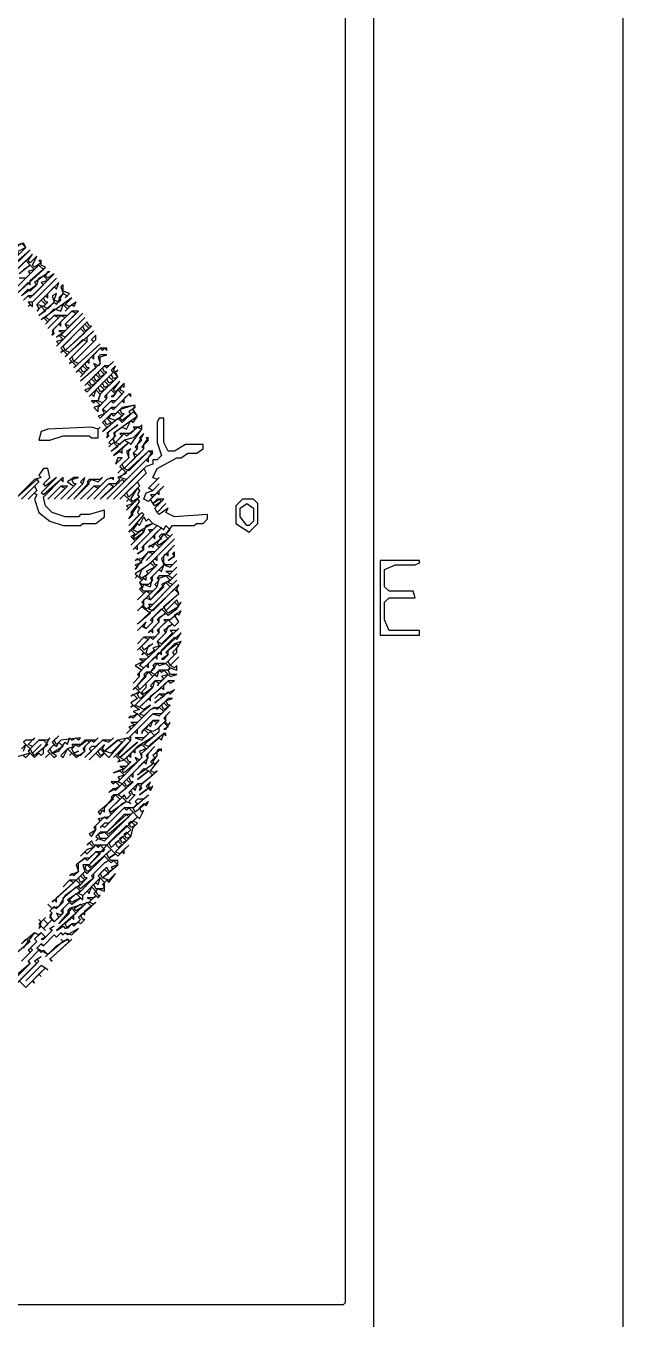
# Model space of a CAD drawing. Header units: millimetres. Extents: x 0 to 421, y 0 to 297.
# Drawn here: x 403.29 to 420.62, y 57.12 to 94.63 of the extents above; entities that cross this region are included whole.
import ezdxf

# ---------------------------------------------------------------- set-up
doc = ezdxf.new("R2010")
doc.units = ezdxf.units.MM
doc.layers.add('PAGE', color=8, linetype='Continuous')
doc.layers.add('PDF_TRACE', color=7, linetype='Continuous')

msp = doc.modelspace()

# ---------------------------------------------------------------- linework, layer by layer
at = {"layer": 'PAGE'}
msp.add_lwpolyline([(0, 0), (420.624, 0), (420.624, 296.672), (0, 296.672)], close=True, dxfattribs=at)
at = {"layer": 'PDF_TRACE'}
for points in [[(412.559, 148.4), (412.559, 57.595), (412.496, 57.531), (232.981, 57.531)], [(413.385, 54.737), (413.385, 101.346), (413.448, 101.41), (418.02, 101.41), (418.084, 101.473), (418.084, 101.727), (418.02, 101.791), (413.448, 101.791), (413.385, 101.854), (413.385, 123.635), (413.321, 123.698), (413.321, 126.429), (413.385, 126.492), (413.385, 148.4)], [(402.971, 86.995), (403.669, 87.694), (403.796, 87.567), (403.034, 86.868), (403.352, 87.186), (403.415, 87.122), (403.415, 87.249), (403.86, 87.63), (403.733, 87.694), (403.733, 87.821), (403.669, 87.821), (403.733, 87.757), (403.542, 87.63), (403.479, 87.694), (403.606, 87.948), (403.415, 87.757), (403.352, 87.821), (403.479, 88.011), (402.907, 87.44)], [(402.971, 87.503), (403.288, 87.821), (403.415, 87.694), (403.098, 87.44)], [(403.225, 87.567), (403.415, 87.694), (403.542, 87.567), (403.352, 87.503), (403.415, 87.44), (403.288, 87.313), (403.098, 87.313)], [(403.225, 73.47), (403.288, 73.406), (403.415, 73.533), (403.542, 73.406), (403.669, 73.533), (403.733, 73.47), (403.796, 73.533), (403.796, 73.66), (403.987, 73.978), (403.923, 73.914), (403.669, 73.914), (403.479, 73.724), (403.352, 73.787), (403.542, 73.978), (403.479, 73.914), (403.288, 73.914), (403.225, 73.851), (403.288, 73.787), (403.161, 73.66)], [(403.225, 73.597), (403.288, 73.787), (403.415, 73.66), (403.352, 73.597), (403.415, 73.533), (402.971, 73.406)], [(403.034, 67.056), (403.415, 67.437), (403.352, 67.501), (403.669, 67.818), (403.733, 67.755), (403.796, 67.818), (403.923, 67.691), (403.86, 67.628), (404.177, 67.945), (404.495, 68.136), (404.558, 68.072), (403.987, 67.564), (404.05, 67.501), (403.987, 67.564), (404.622, 68.136), (404.558, 68.072), (404.495, 68.136), (404.368, 68.072), (404.304, 68.136), (404.368, 68.072), (403.923, 67.691), (403.606, 67.882), (403.733, 68.009), (403.796, 67.945), (404.114, 68.263), (404.177, 68.199), (404.304, 68.326), (404.368, 68.263), (404.431, 68.326), (404.622, 68.263), (404.812, 68.453), (404.495, 68.263), (404.431, 68.326), (404.368, 68.263), (404.304, 68.326), (404.177, 68.199), (404.114, 68.263), (403.796, 67.945), (403.733, 68.009), (403.606, 67.882), (403.669, 67.818), (403.352, 67.501), (403.415, 67.437), (402.971, 67.056)], [(403.161, 67.501), (403.479, 67.818), (403.415, 67.882), (403.606, 68.072), (403.542, 68.136), (403.733, 68.326), (403.86, 68.199), (403.733, 68.136), (403.796, 68.136), (404.05, 68.39), (403.987, 68.453), (404.114, 68.517), (403.987, 68.453), (404.05, 68.39), (403.86, 68.199), (403.733, 68.326), (403.669, 68.263), (403.542, 68.326), (403.161, 68.009)], [(403.225, 67.882), (403.542, 68.326), (403.669, 68.263), (403.542, 68.136), (403.606, 68.072), (403.352, 67.818), (403.415, 67.755), (403.161, 67.501)], [(403.161, 68.009), (403.288, 68.136), (403.415, 68.072), (403.034, 67.755)], [(403.225, 66.802), (403.288, 66.739), (403.479, 66.929), (403.542, 66.866), (403.479, 66.929), (403.669, 67.12), (403.733, 67.056), (403.669, 67.12), (403.86, 67.31), (403.923, 67.247), (403.733, 67.374), (403.288, 66.929), (403.733, 67.374), (403.86, 67.31), (403.288, 66.739), (403.098, 66.929), (403.669, 67.501), (403.606, 67.564), (403.733, 67.628), (403.542, 67.501), (403.606, 67.437), (403.034, 66.866)]]:
    msp.add_lwpolyline(points, dxfattribs=at)
for points in [[(403.225, 88.329), (403.034, 88.265), (402.844, 88.075), (402.907, 88.011), (402.717, 87.884), (402.907, 88.011), (402.907, 88.138), (403.161, 88.329), (403.288, 88.202), (403.034, 88.075), (403.098, 88.011), (402.844, 87.757), (402.717, 87.757), (402.907, 87.63), (402.526, 87.376), (402.653, 87.503), (402.78, 87.376), (402.653, 87.249), (402.78, 87.376), (402.78, 87.503), (403.415, 88.138), (402.907, 87.694), (402.844, 87.757), (403.288, 88.202)], [(404.114, 87.44), (403.923, 87.313), (403.86, 87.376), (403.923, 87.503), (403.987, 87.503), (403.542, 87.186), (403.606, 87.122), (403.161, 86.805), (403.352, 86.995), (403.415, 86.932), (403.606, 87.122), (403.669, 87.313), (403.796, 87.376), (403.923, 87.249), (403.733, 87.186), (403.796, 87.122), (403.479, 86.805), (403.352, 86.805), (403.225, 86.678), (403.352, 86.805), (403.415, 86.741)], [(404.177, 87.313), (403.479, 86.614), (403.352, 86.614), (403.415, 86.551), (403.352, 86.487), (403.415, 86.551), (403.479, 86.487), (403.479, 86.614)], [(404.368, 87.122), (404.304, 87.059), (404.368, 86.868), (404.241, 86.741), (404.304, 86.678), (404.241, 86.614), (404.114, 86.678), (404.177, 86.868), (404.05, 86.805), (404.114, 86.614), (403.923, 86.424), (403.796, 86.487), (403.923, 86.614), (403.86, 86.614), (403.796, 86.741), (403.86, 86.805), (403.923, 86.741), (403.923, 86.868), (404.114, 87.059), (404.177, 86.995), (404.241, 87.186), (403.606, 86.551), (403.669, 86.424), (403.606, 86.36), (403.733, 86.487), (403.86, 86.36), (403.669, 86.233), (404.114, 86.614), (404.177, 86.551), (404.368, 86.868), (404.495, 86.805), (404.431, 86.741), (404.558, 86.868), (404.368, 86.932)], [(403.606, 86.551), (403.733, 86.678), (403.86, 86.551), (403.796, 86.487)], [(404.622, 86.741), (403.733, 86.106), (403.796, 86.17), (403.923, 86.043), (403.86, 85.979), (404.114, 86.233), (404.241, 86.17), (403.923, 85.852), (404.304, 86.233), (404.431, 86.17), (404.05, 85.789), (404.114, 85.725), (404.05, 85.662), (404.114, 85.852), (404.241, 85.979), (404.304, 85.916), (404.304, 86.043), (404.622, 86.36), (404.749, 86.297), (404.431, 85.979), (404.495, 85.852), (404.431, 85.789), (404.241, 85.789), (404.368, 85.725), (404.177, 85.598), (404.241, 85.662), (404.368, 85.535), (404.177, 85.471), (404.241, 85.408), (404.177, 85.344), (405.003, 86.17), (404.431, 85.598), (404.304, 85.662), (404.939, 86.297), (404.558, 85.916), (404.431, 85.979), (404.812, 86.36), (404.622, 86.36), (404.495, 86.233), (404.114, 86.233), (403.987, 86.106), (403.86, 86.17), (404.114, 86.424), (404.304, 86.36), (404.368, 86.551), (404.495, 86.424), (404.431, 86.36), (404.622, 86.551), (404.685, 86.487), (404.749, 86.614), (404.558, 86.487), (404.431, 86.551)], [(405.066, 86.043), (404.304, 85.281), (404.368, 85.217), (404.304, 85.154), (404.368, 85.217), (404.495, 85.09), (404.431, 85.027), (404.939, 85.535), (405.066, 85.471), (404.558, 84.963), (404.622, 84.9), (404.558, 84.836), (404.622, 84.9), (404.749, 84.773), (404.685, 84.709), (405.447, 85.408), (404.812, 84.836), (404.685, 84.9), (405.32, 85.535), (405.32, 85.662), (405.193, 85.535), (405.257, 85.471), (404.685, 84.9), (404.622, 85.027), (405.066, 85.471), (405.066, 85.598), (405.257, 85.789), (404.558, 85.154), (404.431, 85.217), (405.193, 85.916), (405.13, 85.916)], [(404.939, 85.916), (405.003, 85.979), (405.13, 85.852), (405.003, 85.789)], [(404.876, 85.852), (405.003, 85.725), (404.431, 85.217), (404.368, 85.344)], [(405.638, 85.281), (405.447, 85.281), (404.749, 84.582), (404.812, 84.646), (404.939, 84.519), (404.876, 84.455), (405.13, 84.709), (405.066, 84.709), (405.003, 84.836), (405.066, 84.9), (405.13, 84.836), (405.13, 84.963), (405.193, 85.027), (405.257, 84.963), (405.257, 85.09), (405.447, 85.281), (405.511, 85.217), (405.574, 85.281), (405.638, 85.217)], [(405.638, 85.09), (405.447, 85.09), (405.384, 85.027), (405.447, 84.836), (405.384, 84.773), (405.257, 84.836), (405.32, 84.709), (404.876, 84.328), (405.447, 84.836), (405.447, 85.027)], [(405.828, 84.9), (405.701, 84.773), (405.574, 84.773), (405.003, 84.201), (405.066, 84.265), (405.193, 84.138), (405.003, 84.074), (405.066, 84.011), (405.638, 84.582), (405.574, 84.582), (405.511, 84.709), (405.574, 84.773), (405.638, 84.709)], [(404.876, 84.709), (404.939, 84.773), (405.066, 84.646), (404.939, 84.582)], [(405.892, 84.773), (405.765, 84.646), (405.828, 84.582), (405.13, 83.884), (405.193, 83.947), (405.257, 83.884), (405.32, 84.074), (405.447, 83.947), (405.384, 83.757), (405.193, 83.757), (405.257, 83.693), (405.32, 83.757), (405.447, 83.63), (405.257, 83.566), (405.384, 83.439), (405.384, 83.566), (405.638, 83.82), (405.638, 83.947), (405.765, 84.074), (405.892, 83.947), (405.765, 83.884), (405.828, 83.884), (405.955, 84.074), (406.082, 83.947), (405.892, 83.757), (405.765, 83.757), (405.511, 83.503), (405.574, 83.376), (405.384, 83.312), (405.447, 83.249), (405.765, 83.566), (405.828, 83.503), (406.082, 83.757), (406.146, 83.693), (406.146, 83.82), (406.273, 83.947), (406.336, 83.884), (406.336, 83.947), (406.273, 83.947), (405.892, 83.566), (405.765, 83.566), (405.638, 83.439), (405.511, 83.503), (405.765, 83.757), (405.828, 83.693), (406.146, 84.011), (406.019, 84.074), (406.082, 84.201), (406.146, 84.138), (406.146, 84.265), (405.892, 84.011), (405.828, 84.074), (406.019, 84.328), (405.574, 83.884), (405.638, 83.82), (405.511, 83.693), (405.384, 83.757), (405.447, 83.947), (405.955, 84.455), (405.892, 84.582), (405.955, 84.646), (405.892, 84.582), (405.828, 84.646)], [(405.257, 84.455), (405.32, 84.519), (405.447, 84.392), (405.32, 84.328)], [(405.384, 84.582), (405.447, 84.646), (405.574, 84.519), (405.447, 84.455)], [(405.638, 84.392), (405.701, 84.455), (405.828, 84.328), (405.701, 84.265)], [(405.765, 84.519), (405.828, 84.582), (405.955, 84.455), (405.828, 84.392)], [(405.13, 84.328), (405.193, 84.392), (405.32, 84.265), (405.193, 84.201)], [(405.384, 84.138), (405.447, 84.201), (405.574, 84.074), (405.447, 84.011)], [(405.511, 84.265), (405.574, 84.328), (405.701, 84.201), (405.574, 84.138)], [(406.463, 83.63), (406.082, 83.566), (405.892, 83.376), (405.765, 83.376), (405.511, 83.122), (405.638, 82.995), (405.511, 82.868), (405.955, 83.249), (406.082, 83.122), (406.4, 83.439), (406.527, 83.312), (405.828, 82.804), (405.892, 82.741), (405.701, 82.55), (405.765, 82.487), (405.701, 82.423), (405.828, 82.55), (405.955, 82.423), (405.765, 82.296), (406.146, 82.614), (406.273, 82.55), (405.828, 82.169), (406.019, 82.296), (406.082, 82.233), (406.082, 82.36), (406.273, 82.55), (406.336, 82.487), (406.654, 82.931), (406.654, 83.058), (406.59, 82.995), (406.4, 82.995), (406.463, 82.931), (406.336, 82.804), (406.019, 82.804), (406.082, 82.741), (405.892, 82.55), (405.828, 82.614), (405.892, 82.868), (406.082, 82.995), (406.209, 82.931), (406.336, 83.185), (406.4, 83.122), (406.527, 83.312), (406.4, 83.503)], [(406.082, 83.312), (405.892, 83.185), (405.701, 83.249), (405.765, 83.376), (405.828, 83.312), (405.955, 83.439)], [(406.4, 83.63), (406.463, 83.566), (406.273, 83.439), (406.336, 83.376), (406.082, 83.185), (406.019, 83.249), (406.146, 83.376), (406.082, 83.376), (406.019, 83.503)], [(403.669, 82.614), (403.987, 82.614), (404.368, 82.741), (405.13, 82.741), (405.193, 82.677), (405.384, 82.677), (405.384, 82.931), (405.447, 82.995), (405.384, 82.931), (405.193, 82.995), (403.923, 82.931), (403.733, 82.868)], [(405.574, 83.185), (405.638, 83.249), (405.765, 83.122), (405.638, 83.058)], [(405.955, 83.058), (405.638, 82.804), (405.701, 82.741), (405.638, 82.677), (405.701, 82.868)], [(407.289, 83.249), (407.162, 83.249), (407.098, 83.122), (407.098, 82.55), (407.225, 82.169), (407.098, 82.042), (406.971, 82.042), (406.971, 81.915), (406.781, 81.852), (405.828, 80.899), (406.717, 81.788), (406.781, 81.661), (406.019, 80.899), (406.146, 81.026), (406.273, 80.899), (406.209, 80.836), (406.273, 80.899), (406.4, 80.772), (406.209, 80.709), (406.273, 80.645), (406.209, 80.582), (406.527, 80.899), (406.59, 80.836), (406.336, 80.518), (406.4, 80.455), (406.273, 80.328), (406.527, 80.709), (406.59, 80.645), (406.527, 80.518), (406.59, 80.455), (406.273, 80.137), (406.654, 80.518), (406.717, 80.455), (406.273, 79.947), (406.336, 80.01), (406.463, 79.883), (406.336, 79.82), (406.463, 79.693), (406.336, 79.566), (406.717, 79.947), (406.781, 80.137), (406.971, 80.201), (407.098, 80.137), (406.971, 80.01), (406.844, 80.01), (406.908, 79.947), (406.4, 79.439), (406.463, 79.502), (406.527, 79.439), (406.527, 79.566), (407.098, 80.137), (407.225, 80.074), (406.654, 79.502), (406.717, 79.439), (406.527, 79.312), (406.717, 79.439), (406.717, 79.566), (406.971, 79.82), (407.035, 79.756), (407.035, 79.883), (407.225, 80.074), (407.289, 80.01), (407.352, 80.137), (407.479, 80.01), (407.352, 79.883), (407.225, 79.883), (407.162, 79.82), (407.225, 79.756), (406.844, 79.502), (406.908, 79.566), (406.971, 79.502), (407.035, 79.629), (407.162, 79.502), (407.035, 79.375), (406.844, 79.375), (406.654, 79.185), (406.463, 79.121), (406.527, 79.185), (406.654, 79.058), (406.463, 78.994), (406.527, 78.931), (406.463, 78.867), (406.844, 79.375), (406.971, 79.312), (406.781, 79.121), (407.543, 79.883), (407.479, 79.82), (407.352, 79.883), (407.543, 80.137), (408.178, 80.137), (408.241, 80.201), (408.432, 80.201), (408.559, 80.328), (408.559, 80.455), (407.606, 80.391), (407.352, 80.518), (407.416, 80.645), (407.162, 80.455), (407.098, 80.518), (407.352, 80.772), (407.098, 80.518), (407.035, 80.645), (407.289, 80.899), (407.098, 80.899), (406.971, 80.772), (406.908, 80.899), (407.098, 81.09), (407.162, 81.026), (407.162, 81.153), (407.289, 81.28), (407.035, 81.026), (406.908, 81.026), (406.971, 80.963), (406.844, 80.836), (406.717, 80.899), (406.781, 81.09), (406.971, 81.153), (407.162, 81.344), (406.971, 81.153), (406.844, 81.217), (407.162, 81.534), (407.098, 81.471), (406.971, 81.534), (407.098, 81.788), (407.67, 82.106), (407.797, 82.106), (407.987, 82.233), (408.241, 82.233), (408.432, 82.36), (408.432, 82.487), (407.924, 82.487), (407.606, 82.296), (407.416, 82.296), (407.289, 82.55)], [(406.654, 82.931), (406.4, 82.677), (406.146, 82.614), (406.019, 82.487), (405.892, 82.55), (406.146, 82.804), (406.209, 82.741), (406.527, 82.995)], [(406.717, 82.804), (406.59, 82.677), (406.654, 82.614), (406.463, 82.423), (406.527, 82.36), (406.4, 82.233), (406.463, 82.106), (406.146, 81.788), (406.082, 81.915), (406.273, 82.106), (406.273, 82.296), (406.336, 82.36), (406.209, 82.296), (406.273, 82.106), (406.019, 81.852), (406.082, 81.788), (405.955, 81.661), (406.082, 81.788), (406.209, 81.661), (405.955, 81.534), (406.019, 81.471), (405.892, 81.344), (405.701, 81.344), (405.257, 80.899), (405.701, 81.344), (405.828, 81.28), (405.447, 80.899), (406.082, 81.471), (406.146, 81.407), (405.638, 80.899), (406.781, 82.042), (406.844, 81.979), (406.844, 82.106), (406.971, 82.296), (406.844, 82.296), (406.273, 81.725), (406.146, 81.788), (406.717, 82.36), (406.717, 82.487), (406.844, 82.677), (406.781, 82.677), (406.844, 82.614), (406.654, 82.423), (406.717, 82.36), (406.527, 82.169), (406.4, 82.233), (406.527, 82.36), (406.527, 82.487)], [(406.971, 82.233), (406.209, 81.471), (406.019, 81.534), (406.844, 82.296)], [(402.971, 80.899), (403.606, 81.471), (403.669, 81.407), (403.161, 80.899), (403.542, 81.28), (403.606, 81.153), (403.352, 80.899), (403.542, 81.09), (403.606, 81.026), (403.542, 80.899), (403.669, 80.518), (403.987, 80.264), (404.368, 80.137), (404.876, 80.137), (404.939, 80.201), (405.32, 80.201), (405.574, 80.391), (405.574, 80.582), (405.13, 80.455), (404.876, 80.455), (404.812, 80.391), (404.431, 80.391), (404.05, 80.518), (403.86, 80.709), (403.796, 80.963), (404.304, 81.471), (404.368, 81.407), (404.368, 81.534), (403.796, 81.026), (403.733, 81.09), (404.177, 81.534), (403.86, 81.28), (403.796, 81.344), (403.987, 81.534), (403.923, 81.788), (403.796, 81.788), (403.669, 81.598), (403.733, 81.534), (403.542, 81.471)], [(406.082, 82.106), (405.955, 82.106), (405.892, 81.915)], [(404.812, 81.534), (404.685, 81.534), (404.495, 81.407), (404.685, 81.28), (404.304, 80.899), (404.749, 81.344), (404.685, 81.344), (404.622, 81.471)], [(405.003, 81.534), (404.876, 81.407), (404.939, 81.344), (404.495, 80.899), (404.939, 81.344)], [(405.511, 81.534), (405.447, 81.471), (405.13, 81.471), (405.066, 81.407), (405.13, 81.344), (404.685, 80.899), (405.193, 81.471), (405.384, 81.407)], [(405.828, 81.534), (405.638, 81.471), (405.447, 81.28), (405.257, 81.28), (404.876, 80.899), (405.257, 81.28), (405.384, 81.217), (405.066, 80.899), (405.638, 81.471), (405.765, 81.534), (405.828, 81.471)], [(406.527, 81.407), (406.59, 81.28), (406.273, 80.963), (406.209, 81.09)], [(404.495, 81.28), (404.304, 81.28), (403.923, 80.899), (404.304, 81.28), (404.431, 81.217), (404.114, 80.899)], [(406.527, 81.217), (406.59, 81.153), (406.527, 81.026), (406.59, 80.963), (406.4, 80.836), (406.336, 80.899)], [(407.162, 80.899), (407.225, 80.836), (407.035, 80.709), (406.971, 80.772)], [(409.575, 80.899), (409.384, 80.709), (409.384, 80.201), (409.765, 79.947), (410.019, 80.201), (410.019, 80.772), (409.892, 80.899)], [(409.702, 80.772), (409.892, 80.645), (409.892, 80.264), (409.765, 80.137), (409.702, 80.137), (409.511, 80.391), (409.511, 80.645)], [(406.971, 80.201), (406.527, 79.947), (406.4, 80.01), (406.527, 80.201), (406.59, 80.137), (406.717, 80.391), (406.781, 80.264), (406.844, 80.328)], [(406.654, 80.01), (406.717, 79.947), (406.463, 79.756), (406.4, 79.82)], [(407.606, 79.756), (406.844, 78.994), (406.463, 78.74), (406.527, 78.677), (406.463, 78.613), (406.527, 78.677), (406.654, 78.55), (406.59, 78.486), (406.654, 78.359), (406.59, 78.296), (406.717, 78.169), (406.527, 77.978), (406.781, 78.232), (406.908, 78.169), (406.654, 77.915), (406.717, 77.851), (406.527, 77.661), (406.654, 77.788), (406.908, 77.597), (406.527, 77.28), (407.606, 78.296), (407.733, 78.169), (406.908, 77.407), (406.971, 77.343), (406.781, 77.153), (406.717, 77.216), (406.781, 77.343), (406.527, 77.089), (406.654, 77.216), (406.781, 77.153), (406.971, 77.343), (406.971, 77.47), (407.225, 77.724), (407.352, 77.597), (407.098, 77.407), (407.162, 77.343), (406.844, 77.026), (406.908, 77.089), (406.971, 77.026), (406.971, 77.153), (407.162, 77.343), (407.162, 77.47), (407.352, 77.597), (407.416, 77.534), (407.67, 77.724), (407.797, 77.915), (407.733, 77.851), (407.67, 77.978), (407.352, 77.661), (407.289, 77.788), (407.733, 78.169), (407.67, 78.296), (407.733, 78.423), (406.971, 77.661), (406.844, 77.724), (407.67, 78.55), (407.543, 78.423), (407.416, 78.486), (407.67, 78.74), (407.543, 78.613), (407.416, 78.677), (407.67, 78.931), (407.543, 78.804), (407.352, 78.804), (407.479, 78.74), (407.416, 78.677), (407.162, 78.677), (407.098, 78.613), (407.162, 78.55), (407.035, 78.423), (407.098, 78.359), (406.971, 78.232), (406.717, 78.232), (406.654, 78.296), (406.717, 78.423), (406.908, 78.359), (406.971, 78.677), (407.162, 78.867), (407.225, 78.804), (407.289, 78.994), (407.479, 78.931), (407.67, 79.121), (407.543, 78.994), (407.352, 78.994), (407.289, 79.058), (407.289, 79.248), (407.352, 79.312), (407.416, 79.248), (407.416, 79.375), (407.606, 79.566), (407.225, 79.185), (407.289, 78.994), (406.908, 78.613), (406.971, 78.55), (406.844, 78.423), (406.654, 78.423), (406.59, 78.486), (406.717, 78.613), (406.781, 78.55), (406.781, 78.677), (407.098, 78.994), (407.035, 78.994), (406.971, 79.121), (407.035, 79.185), (407.098, 79.121), (407.098, 79.248)], [(407.289, 79.883), (407.416, 79.756), (407.162, 79.566), (407.098, 79.629)], [(407.606, 79.375), (407.543, 79.312), (407.606, 79.248), (407.416, 79.121), (407.606, 79.248)], [(406.908, 79.058), (407.035, 78.931), (406.781, 78.804), (406.844, 78.74), (406.654, 78.613), (406.59, 78.677), (406.654, 78.867)], [(413.575, 79.121), (413.575, 76.962), (414.718, 76.962), (414.718, 77.089), (413.829, 77.089), (413.702, 77.407), (413.702, 77.915), (413.829, 78.042), (414.591, 78.042), (414.528, 78.232), (413.829, 78.232), (413.702, 78.359), (413.702, 78.867), (414.02, 78.994), (414.591, 78.994), (414.718, 79.058), (414.718, 79.121)], [(407.352, 78.486), (407.479, 78.359), (406.971, 77.851), (406.844, 77.851), (406.908, 77.788), (406.781, 77.724), (406.717, 77.788), (406.717, 77.978), (406.781, 78.042), (406.908, 77.978)], [(407.352, 78.677), (407.479, 78.55), (407.225, 78.423), (407.289, 78.359), (406.908, 77.978), (406.844, 78.105), (407.098, 78.359), (407.162, 78.613)], [(407.797, 77.661), (407.479, 77.407), (407.289, 77.407), (407.352, 77.343), (407.098, 77.089), (407.162, 77.026), (407.035, 76.899), (406.717, 76.899), (406.527, 76.708), (406.717, 76.899), (406.844, 76.835), (406.527, 76.518), (406.59, 76.581), (406.717, 76.454), (406.654, 76.391), (406.717, 76.454), (406.844, 76.327), (406.781, 76.264), (406.59, 76.264), (406.717, 76.2), (406.463, 76.073), (406.654, 75.946), (406.527, 75.819), (406.59, 75.756), (406.4, 75.565), (406.59, 75.756), (406.59, 75.883), (406.781, 76.073), (406.844, 76.01), (406.844, 76.137), (407.035, 76.327), (407.098, 76.264), (407.098, 76.391), (407.162, 76.454), (407.225, 76.391), (407.225, 76.518), (407.606, 76.899), (407.67, 76.835), (407.797, 77.026), (406.717, 76.01), (406.59, 76.073), (407.733, 77.153), (407.67, 77.089), (407.479, 77.089), (407.543, 77.026), (407.225, 76.708), (407.098, 76.772), (407.352, 77.026), (407.416, 77.216), (407.543, 77.28), (407.606, 77.216), (407.733, 77.343), (407.606, 77.534), (407.67, 77.597), (407.733, 77.534)], [(407.606, 77.915), (407.733, 77.788), (407.416, 77.597), (407.352, 77.661)], [(407.416, 77.407), (407.543, 77.28), (407.289, 77.089), (407.352, 77.026), (407.098, 76.772), (407.162, 76.645), (406.971, 76.581), (407.035, 76.518), (406.844, 76.391), (406.781, 76.454), (406.844, 76.645), (406.971, 76.708), (406.717, 76.518), (406.654, 76.645), (406.908, 76.899), (406.971, 76.835), (407.162, 77.026), (407.162, 77.153)], [(407.797, 76.772), (407.606, 76.708), (407.352, 76.454), (407.416, 76.391), (407.225, 76.264), (407.289, 76.264), (407.416, 76.391), (407.416, 76.518), (407.67, 76.708), (407.733, 76.645), (407.543, 76.454), (407.606, 76.391), (407.352, 76.137), (407.035, 76.137), (406.971, 76.073), (407.035, 76.01), (406.908, 75.883), (406.781, 75.883), (406.717, 75.819), (406.781, 75.756), (406.4, 75.375), (406.463, 75.438), (406.59, 75.311), (406.336, 75.184), (406.4, 75.248), (406.527, 75.121), (406.336, 74.994), (406.4, 74.93), (406.336, 74.867), (406.4, 74.93), (406.59, 74.803), (406.4, 74.74), (406.527, 74.676), (406.273, 74.549), (406.336, 74.613), (406.4, 74.549), (406.527, 74.676), (406.654, 74.549), (406.527, 74.422), (406.336, 74.422), (406.463, 74.359), (406.273, 74.295), (406.336, 74.232), (406.209, 74.105), (406.908, 74.803), (407.035, 74.867), (407.098, 74.803), (407.162, 74.867), (407.289, 74.74), (407.225, 74.676), (406.971, 74.676), (406.273, 73.978), (405.955, 73.914), (405.574, 73.597), (405.511, 73.66), (405.574, 73.787), (405.13, 73.343), (405.32, 73.533), (405.447, 73.406), (405.574, 73.533), (405.701, 73.406), (406.209, 73.978), (406.336, 73.914), (405.828, 73.406), (405.892, 73.47), (406.019, 73.343), (405.955, 73.279), (406.146, 73.343), (406.273, 73.216), (406.209, 73.152), (406.019, 73.152), (406.146, 73.089), (405.828, 72.962), (406.019, 73.025), (406.146, 72.898), (405.955, 72.835), (406.019, 72.771), (405.955, 72.708), (405.765, 72.708), (405.828, 72.644), (405.892, 72.708), (406.019, 72.581), (405.701, 72.39), (405.828, 72.517), (405.892, 72.454), (406.082, 72.644), (406.209, 72.517), (405.955, 72.327), (405.828, 72.327), (405.765, 72.263), (405.828, 72.2), (405.384, 71.819), (405.447, 71.755), (405.511, 71.882), (405.574, 71.819), (405.574, 71.946), (405.892, 72.327), (406.019, 72.2), (405.701, 71.882), (405.765, 71.755), (405.701, 71.692), (405.384, 71.628), (405.447, 71.565), (405.257, 71.374), (405.32, 71.311), (405.13, 71.184), (405.193, 71.12), (405.32, 71.311), (405.32, 71.438), (405.574, 71.692), (405.638, 71.628), (406.082, 72.073), (406.209, 72.136), (406.336, 72.073), (406.273, 72.136), (406.463, 72.327), (406.4, 72.327), (406.336, 72.454), (406.4, 72.517), (406.463, 72.454), (406.527, 72.644), (406.654, 72.517), (406.59, 72.454), (406.654, 72.644), (407.098, 73.025), (407.035, 72.962), (406.908, 73.025), (407.162, 73.343), (407.035, 73.216), (406.971, 73.279), (407.098, 73.47), (407.098, 73.597), (407.162, 73.66), (407.225, 73.597), (407.225, 73.66), (406.971, 73.47), (407.035, 73.406), (406.908, 73.279), (406.971, 73.216), (406.527, 72.898), (406.717, 73.089), (406.844, 73.025), (406.527, 72.771), (406.844, 73.025), (406.971, 72.898), (406.654, 72.644), (406.527, 72.644), (406.273, 72.39), (406.336, 72.327), (406.209, 72.2), (406.146, 72.327), (406.082, 72.263), (405.955, 72.327), (406.4, 72.708), (406.336, 72.708), (406.273, 72.835), (406.336, 72.898), (406.4, 72.835), (406.4, 72.962), (406.717, 73.279), (406.781, 73.216), (406.844, 73.533), (407.035, 73.724), (406.781, 73.47), (406.844, 73.406), (406.082, 72.644), (405.955, 72.708), (406.654, 73.406), (406.654, 73.533), (407.162, 73.978), (407.225, 73.914), (407.289, 74.105), (407.352, 74.041), (407.352, 74.105), (407.289, 74.105), (406.844, 73.724), (406.717, 73.787), (407.162, 74.168), (407.162, 74.295), (407.289, 74.422), (407.416, 74.295), (407.289, 74.232), (407.352, 74.232), (407.479, 74.422), (407.416, 74.359), (407.352, 74.422), (407.352, 74.613), (407.479, 74.74), (407.289, 74.549), (407.352, 74.486), (407.098, 74.232), (406.971, 74.168), (406.781, 74.232), (406.844, 74.359), (406.908, 74.295), (406.971, 74.486), (407.098, 74.422), (407.035, 74.359), (407.162, 74.486), (406.971, 74.486), (406.654, 74.168), (406.654, 74.105), (406.717, 74.232), (406.844, 74.105), (406.717, 73.978), (406.463, 73.978), (406.654, 73.914), (406.908, 74.168), (407.035, 74.041), (406.527, 73.724), (406.146, 73.343), (406.019, 73.406), (406.527, 73.851), (406.019, 73.406), (405.955, 73.47), (406.336, 73.914), (406.336, 74.041), (406.463, 74.168), (406.527, 74.105), (406.527, 74.232), (406.971, 74.676), (407.162, 74.613), (407.479, 74.93), (407.416, 74.93), (407.352, 75.057), (407.543, 75.121), (407.416, 75.121), (407.162, 74.867), (406.908, 74.803), (406.717, 74.613), (406.59, 74.676), (406.908, 74.93), (406.717, 74.803), (406.59, 74.867), (406.844, 75.121), (406.908, 75.057), (406.908, 75.184), (407.225, 75.438), (407.289, 75.375), (407.289, 75.502), (407.416, 75.629), (407.479, 75.565), (407.606, 75.629), (407.416, 75.629), (406.59, 74.867), (406.463, 74.93), (406.971, 75.438), (407.035, 75.629), (407.162, 75.565), (407.098, 75.502), (407.416, 75.819), (407.479, 75.756), (407.67, 75.819), (407.479, 75.819), (407.416, 75.946), (407.479, 76.01), (407.67, 75.946), (407.67, 76.073), (407.606, 76.01), (407.479, 76.073), (407.733, 76.327), (407.479, 76.073), (407.416, 76.2), (407.67, 76.454), (407.67, 76.581)], [(406.844, 75.883), (406.971, 75.756), (406.59, 75.375), (406.527, 75.502)], [(407.289, 75.946), (407.416, 75.819), (407.225, 75.756), (407.289, 75.692), (407.225, 75.629), (407.035, 75.629), (406.908, 75.502), (406.971, 75.438), (406.717, 75.248), (406.654, 75.311), (406.781, 75.438), (406.781, 75.565), (407.035, 75.819), (407.098, 75.756), (407.162, 75.946), (407.225, 75.883)], [(406.908, 75.883), (407.098, 76.137), (407.162, 76.073), (407.352, 76.137), (407.479, 76.01), (407.416, 75.946), (407.162, 75.946), (407.035, 75.819)], [(406.527, 75.248), (406.59, 75.311), (406.717, 75.184), (406.59, 75.121)], [(407.606, 75.375), (407.352, 75.248), (407.162, 75.248), (407.035, 75.121), (407.162, 75.248), (407.289, 75.184), (407.035, 74.994), (407.416, 75.311), (407.479, 75.248)], [(407.225, 74.93), (407.289, 74.994), (407.416, 74.867), (407.289, 74.803)], [(403.796, 73.914), (403.923, 73.787), (403.542, 73.47), (403.479, 73.533), (403.733, 73.787), (403.479, 73.533), (403.415, 73.66), (403.669, 73.914)], [(404.876, 73.978), (404.304, 73.914), (404.177, 73.787), (404.114, 73.914), (404.241, 74.041), (404.05, 73.851), (404.114, 73.787), (403.923, 73.597), (403.987, 73.533), (403.86, 73.406), (403.987, 73.533), (404.114, 73.406), (404.177, 73.47), (404.05, 73.533), (404.241, 73.597), (404.431, 73.851), (404.495, 73.787), (404.558, 73.978), (404.622, 73.914), (404.749, 73.978), (404.812, 73.914)], [(405.384, 73.978), (405.32, 73.914), (405.003, 73.914), (404.876, 73.787), (404.622, 73.787), (404.685, 73.724), (404.495, 73.66), (404.304, 73.47), (404.368, 73.406), (404.495, 73.66), (404.622, 73.533), (404.558, 73.47), (404.622, 73.533), (404.749, 73.406), (405.003, 73.597), (405.003, 73.724), (405.193, 73.914), (405.257, 73.851)], [(405.066, 73.914), (405.13, 73.851), (404.939, 73.66), (405.003, 73.597), (404.876, 73.47), (404.749, 73.47), (404.685, 73.533), (404.812, 73.597), (404.685, 73.533), (404.622, 73.66), (404.749, 73.787), (404.812, 73.724)], [(405.828, 73.978), (405.765, 73.914), (405.511, 73.914), (405.32, 73.724), (405.193, 73.724), (405.13, 73.66), (405.193, 73.597), (405.003, 73.406), (405.511, 73.914), (405.701, 73.851)], [(406.082, 73.851), (405.765, 73.533), (405.574, 73.597), (405.955, 73.914)], [(404.241, 73.851), (404.368, 73.724), (404.05, 73.533), (403.987, 73.66), (404.114, 73.787), (404.177, 73.724)], [(405.384, 73.597), (405.447, 73.66), (405.574, 73.533), (405.447, 73.47)], [(406.654, 73.787), (406.781, 73.66), (406.59, 73.597), (406.654, 73.406), (406.59, 73.343), (406.463, 73.406), (406.527, 73.279), (406.146, 72.962), (406.082, 73.025), (406.336, 73.279), (406.273, 73.279), (406.209, 73.406), (406.273, 73.47), (406.336, 73.406), (406.336, 73.533), (406.4, 73.597), (406.463, 73.533), (406.463, 73.66)], [(406.146, 72.708), (406.209, 72.771), (406.336, 72.644), (406.209, 72.581)], [(406.908, 72.708), (406.781, 72.581), (406.844, 72.517), (406.59, 72.327), (406.844, 72.517), (406.908, 72.454), (406.971, 72.581), (406.908, 72.517), (406.844, 72.581)], [(406.844, 72.327), (406.717, 72.2), (406.527, 72.2), (406.463, 72.136), (406.527, 72.073), (406.4, 71.946), (406.146, 71.946), (405.701, 71.501), (405.574, 71.501), (405.447, 71.374), (405.511, 71.438), (405.574, 71.374), (406.146, 71.946), (406.209, 71.882), (406.273, 71.946), (406.4, 71.819), (406.336, 71.755), (406.146, 71.755), (405.638, 71.247), (405.447, 71.247), (405.32, 71.12), (405.384, 71.057), (405.32, 70.993), (405.384, 71.057), (405.574, 70.993), (406.4, 71.819), (406.527, 71.692), (405.638, 70.866), (405.257, 70.866), (405.193, 70.993), (405.066, 70.866), (405.13, 70.93), (405.257, 70.803), (405.066, 70.739), (404.876, 70.549), (405.003, 70.676), (405.066, 70.612), (405.32, 70.866), (405.384, 70.803), (405.447, 70.866), (405.574, 70.739), (405.511, 70.676), (405.32, 70.676), (405.13, 70.485), (405.003, 70.485), (404.749, 70.295), (404.812, 70.104), (404.558, 69.977), (404.622, 70.041), (404.685, 69.977), (404.812, 70.104), (404.812, 70.358), (405.003, 70.485), (405.066, 70.422), (405.32, 70.676), (405.447, 70.612), (405.13, 70.295), (404.939, 70.295), (405.003, 70.104), (404.749, 69.85), (404.558, 69.85), (404.368, 69.66), (404.558, 69.85), (404.685, 69.787), (404.05, 69.215), (404.114, 69.279), (404.177, 69.215), (404.177, 69.342), (404.749, 69.85), (404.876, 69.723), (404.431, 69.406), (404.241, 69.088), (404.05, 69.025), (403.923, 69.152), (404.05, 69.025), (403.987, 68.961), (404.05, 68.898), (403.987, 68.834), (404.05, 68.707), (403.923, 68.58), (403.796, 68.707), (403.86, 68.771), (403.733, 68.644), (403.669, 68.707), (403.733, 68.644), (403.669, 68.453), (403.733, 68.517), (403.86, 68.39), (403.796, 68.453), (404.05, 68.707), (404.114, 68.644), (404.368, 68.898), (404.368, 69.025), (404.558, 69.215), (404.622, 69.152), (404.876, 69.342), (404.939, 69.279), (404.939, 69.406), (405.066, 69.533), (405.13, 69.469), (405.193, 69.66), (405.32, 69.533), (405.257, 69.469), (405.32, 69.406), (405.257, 69.342), (405.066, 69.342), (405.193, 69.279), (405.13, 69.215), (404.558, 69.025), (404.495, 68.961), (404.558, 68.898), (404.241, 68.58), (404.622, 69.025), (404.749, 68.898), (404.177, 68.39), (404.368, 68.517), (404.431, 68.453), (404.622, 68.58), (404.685, 68.517), (404.812, 68.644), (404.876, 68.58), (405.003, 68.707), (404.939, 68.707), (404.876, 68.834), (404.939, 68.898), (405.003, 68.834), (405.003, 68.961), (405.32, 69.215), (405.257, 69.152), (405.13, 69.215), (405.32, 69.406), (405.384, 69.342), (405.447, 69.406), (405.384, 69.406), (405.32, 69.533), (405.384, 69.596), (405.574, 69.533), (405.574, 69.787), (405.638, 69.85), (405.701, 69.787), (405.892, 70.041), (405.701, 69.85), (405.511, 69.914), (405.955, 70.295), (405.955, 70.422), (405.765, 70.422), (405.701, 70.485), (405.892, 70.612), (405.955, 70.549), (406.082, 70.676), (406.146, 70.612), (406.146, 70.739), (406.273, 70.866), (406.019, 70.612), (405.892, 70.676), (406.336, 71.12), (406.4, 71.374), (406.527, 71.501), (406.4, 71.565), (406.527, 71.692), (406.59, 71.628), (406.717, 71.882), (406.654, 71.819), (406.59, 71.946), (406.717, 72.073), (406.781, 72.009), (406.844, 72.136), (406.463, 71.819), (406.4, 71.946)], [(406.082, 72.263), (406.209, 72.136), (405.765, 71.819), (405.701, 71.882)], [(406.209, 71.755), (406.273, 71.692), (405.701, 71.184), (405.638, 71.247)], [(406.209, 71.438), (406.336, 71.311), (405.765, 70.803), (405.701, 70.93)], [(406.273, 71.501), (406.336, 71.565), (406.463, 71.438), (406.336, 71.374)], [(405.384, 71.184), (405.574, 71.247), (405.701, 71.12), (405.638, 71.057), (405.447, 71.057)], [(405.892, 70.93), (405.955, 70.993), (406.082, 70.866), (405.955, 70.803)], [(406.019, 71.057), (406.082, 71.12), (406.209, 70.993), (406.082, 70.93)], [(406.146, 71.184), (406.209, 71.247), (406.336, 71.12), (406.209, 71.057)], [(405.574, 70.549), (405.701, 70.422), (405.574, 70.358), (405.193, 69.977), (405.257, 69.914), (404.876, 69.596), (404.812, 69.66), (405.066, 69.914), (405.003, 69.914), (404.939, 70.041), (405.003, 70.104), (405.066, 70.041)], [(405.638, 70.866), (405.765, 70.739), (405.193, 70.231), (405.13, 70.295)], [(405.765, 70.739), (405.892, 70.612), (405.701, 70.485), (405.638, 70.612)], [(405.955, 70.295), (405.765, 70.231), (405.828, 70.168), (405.701, 70.104), (405.638, 70.231), (405.384, 69.977), (405.447, 69.914), (404.939, 69.406), (404.812, 69.469), (405.257, 69.914), (405.257, 70.041), (405.574, 70.358), (405.701, 70.422), (405.765, 70.358), (405.828, 70.422)], [(405.003, 70.231), (405.066, 70.295), (405.193, 70.168), (405.066, 70.104)], [(405.574, 70.168), (405.701, 70.041), (405.511, 69.914), (405.447, 70.041)], [(404.812, 69.914), (404.876, 69.977), (405.003, 69.85), (404.876, 69.787)], [(405.447, 69.914), (405.574, 69.787), (405.511, 69.723), (405.574, 69.66), (405.511, 69.596), (405.32, 69.596), (405.257, 69.723), (405.32, 69.787), (405.384, 69.723)], [(404.749, 69.66), (404.876, 69.533), (404.495, 69.279), (404.558, 69.215), (404.304, 68.961), (404.368, 68.898), (404.304, 68.834), (404.177, 68.898), (404.241, 68.771), (404.114, 68.644), (403.987, 68.771), (404.05, 68.898), (403.987, 68.961), (404.114, 69.088), (404.177, 69.025), (404.368, 69.215), (404.368, 69.342)], [(404.749, 69.469), (404.876, 69.342), (404.622, 69.215), (404.558, 69.279)], [(405.066, 69.215), (405.193, 69.088), (404.812, 68.771), (404.876, 68.707), (404.749, 68.58), (404.622, 68.58), (404.495, 68.453), (404.431, 68.58), (404.622, 68.771), (404.685, 68.707), (404.685, 68.834)], [(404.876, 69.152), (404.939, 69.088), (404.749, 68.961), (404.685, 69.025)], [(403.796, 68.707), (403.923, 68.58), (403.796, 68.453), (403.669, 68.58)]]:
    msp.add_lwpolyline(points, close=True, dxfattribs=at)

doc.saveas('drawing.dxf')
